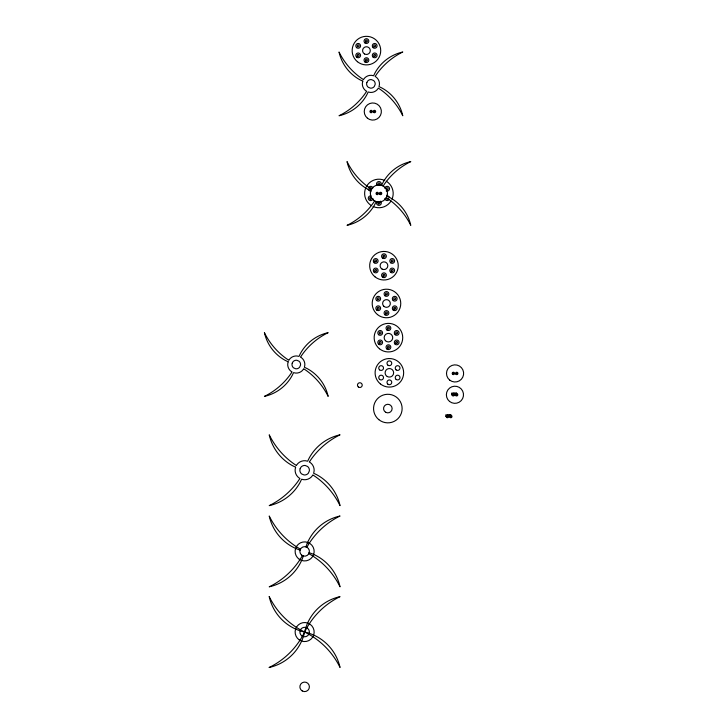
<?xml version="1.0" encoding="UTF-8"?>
<svg xmlns="http://www.w3.org/2000/svg" width="728" height="728" viewBox="0 0 728 728"><rect width="100%" height="100%" fill="white"/><g stroke="black" fill="none" stroke-linecap="round" stroke-linejoin="round"><path stroke-width="1.09" d="M370.361 192.856L370.789 190.745L367.813 189.298A41.915 41.915 0 0 1 347.038 161.598A69.478 69.478 0 0 0 369.06 187.597L371.517 189.253L371.808 188.661M387.46 194.076L387.023 196.187L390.008 197.643A41.915 41.915 0 0 1 410.774 225.334A69.478 69.478 0 0 0 388.752 199.336L386.295 197.688L386.004 198.271M379.516 184.921L381.627 185.349L383.083 182.373A41.915 41.915 0 0 1 410.774 161.598A69.478 69.478 0 0 0 384.775 183.62L383.128 186.077L383.711 186.368M378.296 202.02L376.185 201.583L374.738 204.568A41.915 41.915 0 0 1 347.038 225.334A69.478 69.478 0 0 0 373.036 203.312L374.692 200.855L374.101 200.564M454.936 393.102L454.936 394.767M453.271 393.102L453.271 394.767M449.131 414.86L449.131 416.525M447.465 414.86L447.465 416.525M386.395 181.299A14.287 14.287 0 0 1 391.946 199.299M391.072 200.955A14.287 14.287 0 0 1 373.073 206.506M371.416 205.633A14.287 14.287 0 0 1 365.865 187.633M366.275 186.796A14.287 14.287 0 0 1 384.739 180.426M376.958 185.312A2.384 2.384 0 0 1 377.377 182.118A2.384 2.384 0 0 1 380.589 182.255A2.384 2.384 0 0 1 380.735 185.476M384.812 188.297A2.384 2.384 0 0 1 387.769 186.404A2.384 2.384 0 0 1 389.389 189.517A2.384 2.384 0 0 1 386.149 190.863M388.079 198.48A0.956 0.956 0 0 1 386.677 199.053A0.956 0.956 0 0 1 386.486 197.552M389.316 199.235A2.384 2.384 0 0 1 384.784 198.444M386.941 195.859A2.384 2.384 0 0 1 389.389 197.415M380.435 201.165A2.384 2.384 0 0 1 380.735 204.523A2.384 2.384 0 0 1 377.377 204.814A2.384 2.384 0 0 1 377.086 201.465M373.009 198.644A2.384 2.384 0 0 1 370.252 200.573A2.384 2.384 0 0 1 368.313 197.816A2.384 2.384 0 0 1 371.071 195.887M369.742 188.952A0.956 0.956 0 0 1 370.416 187.788A0.956 0.956 0 0 1 371.58 188.461A0.956 0.956 0 0 1 370.907 189.626M370.871 191.082A2.384 2.384 0 0 1 368.286 188.916M368.505 187.706A2.384 2.384 0 0 1 372.9 187.888M370.661 111.466C371.453 113.204 371.908 110.019 370.661 111.466M373.992 111.466C374.793 113.204 375.248 110.019 373.992 111.466M376.767 193.402C377.568 195.14 378.023 191.955 376.767 193.402M380.107 193.402C380.899 195.14 381.354 191.955 380.107 193.402M446.992 416.452C447.784 418.191 448.239 415.015 446.992 416.452M450.323 416.452C451.078 418.2 451.642 415.006 450.323 416.452M452.925 373.355C453.699 375.093 454.217 371.926 452.925 373.355M452.807 394.703C453.599 396.442 454.054 393.257 452.807 394.703M456.265 373.355C457.057 375.093 457.512 371.917 456.265 373.355M456.137 394.703C456.929 396.442 457.384 393.257 456.137 394.703M288.161 361.807L287.733 363.918A8.572 8.572 0 0 0 291.473 371.626L292.055 371.917L290.408 374.365A69.478 69.478 0 0 1 264.41 396.387A41.915 41.915 0 0 0 292.101 375.621L293.557 372.645L295.668 373.073A8.572 8.572 0 0 0 303.376 369.324L303.667 368.741L306.124 370.397A69.478 69.478 0 0 1 328.146 396.387A41.915 41.915 0 0 0 307.371 368.696L304.395 367.24L304.832 365.128A8.572 8.572 0 0 0 301.083 357.421L300.5 357.13L302.147 354.682A69.478 69.478 0 0 1 328.146 332.66A41.915 41.915 0 0 0 300.455 353.426L298.999 356.411L296.887 355.974A8.572 8.572 0 0 0 289.18 359.723L288.889 360.305L286.432 358.658A69.478 69.478 0 0 1 264.41 332.66A41.915 41.915 0 0 0 285.185 360.351L288.161 361.807M362.781 81.154L362.353 83.265A8.572 8.572 0 0 0 366.093 90.973L366.685 91.264L365.028 93.721A69.478 69.478 0 0 1 339.03 115.743A41.915 41.915 0 0 0 366.73 94.968L368.177 91.992L370.288 92.429A8.572 8.572 0 0 0 377.996 88.68L378.287 88.097L380.744 89.744A69.478 69.478 0 0 1 402.766 115.743A41.915 41.915 0 0 0 381.991 88.052L379.015 86.596L379.452 84.484A8.572 8.572 0 0 0 375.703 76.777L375.12 76.486L376.767 74.028A69.478 69.478 0 0 1 402.766 52.007A41.915 41.915 0 0 0 375.075 72.782L373.619 75.758L371.507 75.33A8.572 8.572 0 0 0 363.8 79.07L363.509 79.661L361.052 78.005A69.478 69.478 0 0 1 339.03 52.007A41.915 41.915 0 0 0 359.805 79.707L362.781 81.154M295.614 467.203L295.131 469.551A9.528 9.528 0 0 0 299.299 478.114L299.945 478.433L298.116 481.163A77.195 77.195 0 0 1 269.224 505.632A46.574 46.574 0 0 0 300 482.555L301.61 479.242L303.958 479.725A9.528 9.528 0 0 0 312.521 475.557L312.849 474.911L315.57 476.749A77.195 77.195 0 0 1 340.04 505.632A46.574 46.574 0 0 0 316.962 474.856L313.65 473.245L314.132 470.898A9.528 9.528 0 0 0 309.973 462.335L309.318 462.007L311.156 459.286A77.195 77.195 0 0 1 340.04 434.816A46.574 46.574 0 0 0 309.273 457.894L307.653 461.206L305.314 460.724A9.528 9.528 0 0 0 296.742 464.892L296.423 465.538L293.693 463.7A77.195 77.195 0 0 1 269.224 434.816A46.574 46.574 0 0 0 292.301 465.583L295.614 467.203M366.876 82.492L366.657 83.283A4.286 4.286 0 0 0 368.268 87.251L370.306 88.124A4.286 4.286 0 0 0 374.283 86.514L375.148 84.466A4.286 4.286 0 0 0 373.537 80.499L371.489 79.634A4.286 4.286 0 0 0 367.522 81.245L366.876 82.492M292.256 363.145L292.037 363.936A4.286 4.286 0 0 0 293.639 367.904L295.686 368.768A4.286 4.286 0 0 0 299.654 367.158L300.518 365.119A4.286 4.286 0 0 0 298.917 361.143L296.869 360.278A4.286 4.286 0 0 0 292.902 361.889L292.256 363.145M300.164 468.686L299.918 469.569A4.759 4.759 0 0 0 301.711 473.983L303.976 474.938A4.759 4.759 0 0 0 308.39 473.155L309.354 470.88A4.759 4.759 0 0 0 307.562 466.466L305.296 465.511A4.759 4.759 0 0 0 300.882 467.294L300.164 468.686M307.334 543.043L305.915 546.828L306.861 547.219L308.781 543.998A77.195 77.195 0 0 1 340.04 516.006A46.574 46.574 0 0 0 307.334 543.043M303.358 555.992L301.929 559.787A46.574 46.574 0 0 1 269.224 586.823A77.195 77.195 0 0 0 300.482 558.822L302.411 555.601L303.358 555.992M300.446 549.185L300.054 550.131L296.26 548.703A46.574 46.574 0 0 1 269.224 516.006A77.195 77.195 0 0 0 297.224 547.265L300.446 549.185M309.218 552.689L308.827 553.635L312.048 555.555A77.195 77.195 0 0 1 340.04 586.823A46.574 46.574 0 0 0 313.004 554.117L309.218 552.689M456.611 393.102L451.606 393.102L451.606 394.767L456.611 394.767L456.611 393.102M450.796 414.86L445.791 414.86L445.791 416.525L450.796 416.525L450.796 414.86M357.421 61.698A14.287 14.287 0 0 0 380.544 52.871A14.287 14.287 0 0 0 361.343 37.265A14.287 14.287 0 0 0 357.421 61.698M365.957 41.915A0.956 0.956 0 0 0 367.385 41.087A0.956 0.956 0 0 0 365.957 40.258A0.956 0.956 0 0 0 365.957 41.915M364.91 42.916A2.384 2.384 0 0 0 368.778 41.496A2.384 2.384 0 0 0 365.62 38.848A2.384 2.384 0 0 0 364.91 42.916M374.21 46.674A0.956 0.956 0 0 0 375.639 45.846A0.956 0.956 0 0 0 374.21 45.027A0.956 0.956 0 0 0 374.21 46.674M373.155 47.675A2.384 2.384 0 0 0 377.031 46.255A2.384 2.384 0 0 0 373.864 43.616A2.384 2.384 0 0 0 373.155 47.675M374.21 56.193A0.956 0.956 0 0 0 375.639 55.373A0.956 0.956 0 0 0 374.21 54.545A0.956 0.956 0 0 0 374.21 56.193M373.155 57.194A2.384 2.384 0 0 0 377.031 55.783A2.384 2.384 0 0 0 373.864 53.135A2.384 2.384 0 0 0 373.155 57.194M365.957 60.961A0.956 0.956 0 0 0 367.385 60.133A0.956 0.956 0 0 0 365.957 59.305A0.956 0.956 0 0 0 365.957 60.961M364.91 61.962A2.384 2.384 0 0 0 368.778 60.542A2.384 2.384 0 0 0 365.62 57.894A2.384 2.384 0 0 0 364.91 61.962M357.712 56.193A0.956 0.956 0 0 0 359.141 55.373A0.956 0.956 0 0 0 357.712 54.545A0.956 0.956 0 0 0 357.712 56.193M356.656 57.194A2.384 2.384 0 0 0 360.533 55.783A2.384 2.384 0 0 0 357.375 53.135A2.384 2.384 0 0 0 356.656 57.194M357.512 46.519A0.956 0.956 0 0 0 359.104 46.092A0.956 0.956 0 0 0 357.939 44.927A0.956 0.956 0 0 0 357.512 46.519M356.656 47.675A2.384 2.384 0 0 0 360.533 46.255A2.384 2.384 0 0 0 357.375 43.616A2.384 2.384 0 0 0 356.656 47.675M364.51 53.954A3.858 3.858 0 0 0 370.297 50.614A3.858 3.858 0 0 0 364.51 47.265A3.858 3.858 0 0 0 364.51 53.954M367.422 118.2A8.572 8.572 0 0 0 381.272 112.849A8.572 8.572 0 0 0 369.706 103.54A8.572 8.572 0 0 0 367.422 118.2M370.534 112.558A1.192 1.192 0 0 0 372.327 111.53A1.192 1.192 0 0 0 370.534 110.501A1.192 1.192 0 0 0 370.534 112.558M373.874 112.558A1.192 1.192 0 0 0 375.657 111.53A1.192 1.192 0 0 0 373.874 110.501A1.192 1.192 0 0 0 373.874 112.558M373.528 200.136A8.572 8.572 0 0 0 387.378 194.786A8.572 8.572 0 0 0 375.821 185.476A8.572 8.572 0 0 0 373.528 200.136M376.649 194.494A1.192 1.192 0 0 0 378.433 193.466A1.192 1.192 0 0 0 376.649 192.438A1.192 1.192 0 0 0 376.649 194.494M379.98 194.494A1.192 1.192 0 0 0 381.763 193.466A1.192 1.192 0 0 0 379.98 192.438A1.192 1.192 0 0 0 379.98 194.494M378.433 184.766A0.956 0.956 0 0 0 379.861 183.947A0.956 0.956 0 0 0 378.433 183.119A0.956 0.956 0 0 0 378.433 184.766M386.486 189.38A0.956 0.956 0 0 0 388.079 188.952A0.956 0.956 0 0 0 386.905 187.788A0.956 0.956 0 0 0 386.486 189.38M378.433 203.813A0.956 0.956 0 0 0 379.861 202.994A0.956 0.956 0 0 0 378.433 202.166A0.956 0.956 0 0 0 378.433 203.813M370.179 199.053A0.956 0.956 0 0 0 371.608 198.225A0.956 0.956 0 0 0 370.179 197.406A0.956 0.956 0 0 0 370.179 199.053M449.686 380.098A8.572 8.572 0 0 0 463.536 374.747A8.572 8.572 0 0 0 451.979 365.429A8.572 8.572 0 0 0 449.686 380.098M452.561 374.265A1.192 1.192 0 0 0 454.545 373.737A1.192 1.192 0 0 0 453.089 372.272A1.192 1.192 0 0 0 452.561 374.265M456.137 374.456A1.192 1.192 0 0 0 457.921 373.428A1.192 1.192 0 0 0 456.137 372.399A1.192 1.192 0 0 0 456.137 374.456M374.956 276.795A14.287 14.287 0 0 0 398.07 267.977A14.287 14.287 0 0 0 378.869 252.37A14.287 14.287 0 0 0 374.956 276.795M383.492 257.011A0.956 0.956 0 0 0 384.921 256.192A0.956 0.956 0 0 0 383.492 255.364A0.956 0.956 0 0 0 383.492 257.011M382.437 258.012A2.384 2.384 0 0 0 386.313 256.602A2.384 2.384 0 0 0 383.146 253.954A2.384 2.384 0 0 0 382.437 258.012M391.737 261.78A0.956 0.956 0 0 0 393.166 260.952A0.956 0.956 0 0 0 391.737 260.124A0.956 0.956 0 0 0 391.737 261.78M390.681 262.781A2.384 2.384 0 0 0 394.558 261.361A2.384 2.384 0 0 0 391.391 258.713A2.384 2.384 0 0 0 390.681 262.781M391.737 271.298A0.956 0.956 0 0 0 393.166 270.479A0.956 0.956 0 0 0 391.737 269.651A0.956 0.956 0 0 0 391.737 271.298M390.681 272.299A2.384 2.384 0 0 0 394.558 270.889A2.384 2.384 0 0 0 391.391 268.241A2.384 2.384 0 0 0 390.681 272.299M383.492 276.067A0.956 0.956 0 0 0 384.921 275.239A0.956 0.956 0 0 0 383.492 274.411A0.956 0.956 0 0 0 383.492 276.067M382.437 277.068A2.384 2.384 0 0 0 386.313 275.648A2.384 2.384 0 0 0 383.146 273A2.384 2.384 0 0 0 382.437 277.068M375.047 271.153A0.956 0.956 0 0 0 376.64 270.725A0.956 0.956 0 0 0 375.466 269.56A0.956 0.956 0 0 0 375.047 271.153M374.192 272.299A2.384 2.384 0 0 0 378.06 270.889A2.384 2.384 0 0 0 374.902 268.241A2.384 2.384 0 0 0 374.192 272.299M375.047 261.625A0.956 0.956 0 0 0 376.64 261.197A0.956 0.956 0 0 0 375.466 260.033A0.956 0.956 0 0 0 375.047 261.625M374.192 262.781A2.384 2.384 0 0 0 378.06 261.361A2.384 2.384 0 0 0 374.902 258.713A2.384 2.384 0 0 0 374.192 262.781M382.036 269.051A3.858 3.858 0 0 0 387.824 265.711A3.858 3.858 0 0 0 382.036 262.371A3.858 3.858 0 0 0 382.036 269.051M383.747 306.206A3.858 3.858 0 0 0 390.199 304.477A3.858 3.858 0 0 0 385.476 299.754A3.858 3.858 0 0 0 383.747 306.206M377.459 314.56A14.287 14.287 0 0 0 400.582 305.742A14.287 14.287 0 0 0 381.381 290.135A14.287 14.287 0 0 0 377.459 314.56M385.804 294.631A0.956 0.956 0 0 0 387.396 294.203A0.956 0.956 0 0 0 386.231 293.038A0.956 0.956 0 0 0 385.804 294.631M384.948 295.777A2.384 2.384 0 0 0 388.816 294.367A2.384 2.384 0 0 0 385.658 291.719A2.384 2.384 0 0 0 384.948 295.777M394.248 299.545A0.956 0.956 0 0 0 395.677 298.717A0.956 0.956 0 0 0 394.248 297.889A0.956 0.956 0 0 0 394.248 299.545M393.193 300.546A2.384 2.384 0 0 0 397.069 299.126A2.384 2.384 0 0 0 393.903 296.478A2.384 2.384 0 0 0 393.193 300.546M394.248 309.063A0.956 0.956 0 0 0 395.677 308.235A0.956 0.956 0 0 0 394.248 307.416A0.956 0.956 0 0 0 394.248 309.063M393.193 310.064A2.384 2.384 0 0 0 397.069 308.654A2.384 2.384 0 0 0 393.903 306.006A2.384 2.384 0 0 0 393.193 310.064M385.995 313.823A0.956 0.956 0 0 0 387.423 313.004A0.956 0.956 0 0 0 385.995 312.175A0.956 0.956 0 0 0 385.995 313.823M384.948 314.824A2.384 2.384 0 0 0 388.816 313.413A2.384 2.384 0 0 0 385.658 310.765A2.384 2.384 0 0 0 384.948 314.824M377.75 309.063A0.956 0.956 0 0 0 379.179 308.235A0.956 0.956 0 0 0 377.75 307.416A0.956 0.956 0 0 0 377.75 309.063M376.695 310.064A2.384 2.384 0 0 0 380.571 308.654A2.384 2.384 0 0 0 377.404 306.006A2.384 2.384 0 0 0 376.695 310.064M377.75 299.545A0.956 0.956 0 0 0 379.179 298.717A0.956 0.956 0 0 0 377.75 297.889A0.956 0.956 0 0 0 377.75 299.545M376.695 300.546A2.384 2.384 0 0 0 380.571 299.126A2.384 2.384 0 0 0 377.404 296.478A2.384 2.384 0 0 0 376.695 300.546M301.711 555.164A4.759 4.759 0 0 0 309.354 552.07A4.759 4.759 0 0 0 302.848 547.001A4.759 4.759 0 0 0 301.711 555.164M299.299 559.304A9.528 9.528 0 0 0 314.132 552.088A9.528 9.528 0 0 0 300.473 542.842A9.528 9.528 0 0 0 299.299 559.304M302.257 690.963A4.759 4.759 0 0 0 309.4 686.841A4.759 4.759 0 0 0 302.257 682.718A4.759 4.759 0 0 0 302.257 690.963M299.299 639.939A9.528 9.528 0 0 0 314.132 632.723A9.528 9.528 0 0 0 300.473 623.486A9.528 9.528 0 0 0 299.299 639.939M302.257 636.172A4.759 4.759 0 0 0 309.4 632.05A4.759 4.759 0 0 0 302.257 627.927A4.759 4.759 0 0 0 302.257 636.172M269.224 596.641A77.195 77.195 0 0 0 304.632 632.05A46.574 46.574 0 0 1 340.04 667.458A77.195 77.195 0 0 0 304.632 632.05A46.574 46.574 0 0 1 269.224 596.641M269.224 667.458A46.574 46.574 0 0 0 304.632 632.05A77.195 77.195 0 0 1 340.04 596.641A46.574 46.574 0 0 0 304.632 632.05A77.195 77.195 0 0 1 269.224 667.458M455.764 395.613A1.192 1.192 0 0 0 457.757 395.077A1.192 1.192 0 0 0 456.301 393.621A1.192 1.192 0 0 0 455.764 395.613M450.195 417.554A1.192 1.192 0 0 0 451.988 416.525A1.192 1.192 0 0 0 450.195 415.497A1.192 1.192 0 0 0 450.195 417.554M452.434 395.613A1.192 1.192 0 0 0 454.427 395.077A1.192 1.192 0 0 0 452.962 393.621A1.192 1.192 0 0 0 452.434 395.613M446.865 417.554A1.192 1.192 0 0 0 448.648 416.525A1.192 1.192 0 0 0 446.865 415.497A1.192 1.192 0 0 0 446.865 417.554M449.558 401.447A8.572 8.572 0 0 0 463.408 396.096A8.572 8.572 0 0 0 451.851 386.777A8.572 8.572 0 0 0 449.558 401.447M379.425 348.748A14.287 14.287 0 0 0 402.548 339.921A14.287 14.287 0 0 0 383.347 324.315A14.287 14.287 0 0 0 379.425 348.748M387.769 328.81A0.956 0.956 0 0 0 389.362 328.383A0.956 0.956 0 0 0 388.197 327.218A0.956 0.956 0 0 0 387.769 328.81M386.914 329.966A2.384 2.384 0 0 0 390.781 328.546A2.384 2.384 0 0 0 387.624 325.898A2.384 2.384 0 0 0 386.914 329.966M396.214 333.724A0.956 0.956 0 0 0 397.643 332.896A0.956 0.956 0 0 0 396.214 332.077A0.956 0.956 0 0 0 396.214 333.724M395.158 334.725A2.384 2.384 0 0 0 399.035 333.306A2.384 2.384 0 0 0 395.868 330.658A2.384 2.384 0 0 0 395.158 334.725M396.014 343.097A0.956 0.956 0 0 0 397.606 342.67A0.956 0.956 0 0 0 396.442 341.505A0.956 0.956 0 0 0 396.014 343.097M395.158 344.244A2.384 2.384 0 0 0 399.035 342.833A2.384 2.384 0 0 0 395.868 340.185A2.384 2.384 0 0 0 395.158 344.244M387.96 348.011A0.956 0.956 0 0 0 389.389 347.183A0.956 0.956 0 0 0 387.96 346.355A0.956 0.956 0 0 0 387.96 348.011M386.914 349.012A2.384 2.384 0 0 0 390.781 347.593A2.384 2.384 0 0 0 387.624 344.945A2.384 2.384 0 0 0 386.914 349.012M379.516 343.097A0.956 0.956 0 0 0 381.108 342.67A0.956 0.956 0 0 0 379.943 341.505A0.956 0.956 0 0 0 379.516 343.097M378.66 344.244A2.384 2.384 0 0 0 382.537 342.833A2.384 2.384 0 0 0 379.379 340.185A2.384 2.384 0 0 0 378.66 344.244M379.516 333.57A0.956 0.956 0 0 0 381.108 333.142A0.956 0.956 0 0 0 379.943 331.977A0.956 0.956 0 0 0 379.516 333.57M378.66 334.725A2.384 2.384 0 0 0 382.537 333.306A2.384 2.384 0 0 0 379.379 330.658A2.384 2.384 0 0 0 378.66 334.725M385.412 340.686A4.286 4.286 0 0 0 392.583 338.766A4.286 4.286 0 0 0 387.332 333.524A4.286 4.286 0 0 0 385.412 340.686M379.597 379.397A2.384 2.384 0 0 0 383.474 377.987A2.384 2.384 0 0 0 380.307 375.339A2.384 2.384 0 0 0 379.597 379.397M379.597 369.879A2.384 2.384 0 0 0 383.474 368.459A2.384 2.384 0 0 0 380.307 365.811A2.384 2.384 0 0 0 379.597 369.879M387.842 365.11A2.384 2.384 0 0 0 391.719 363.7A2.384 2.384 0 0 0 388.552 361.052A2.384 2.384 0 0 0 387.842 365.11M396.096 369.879A2.384 2.384 0 0 0 399.963 368.459A2.384 2.384 0 0 0 396.806 365.811A2.384 2.384 0 0 0 396.096 369.879M396.096 379.397A2.384 2.384 0 0 0 399.963 377.987A2.384 2.384 0 0 0 396.806 375.339A2.384 2.384 0 0 0 396.096 379.397M387.842 384.156A2.384 2.384 0 0 0 391.719 382.746A2.384 2.384 0 0 0 388.552 380.098A2.384 2.384 0 0 0 387.842 384.156M380.362 383.893A14.287 14.287 0 0 0 403.476 375.075A14.287 14.287 0 0 0 384.275 359.468A14.287 14.287 0 0 0 380.362 383.893M387.232 376.522A4.286 4.286 0 0 0 393.657 372.809A4.286 4.286 0 0 0 387.232 369.096A4.286 4.286 0 0 0 387.232 376.522M358.322 386.95A2.384 2.384 0 0 0 362.189 385.531A2.384 2.384 0 0 0 359.031 382.882A2.384 2.384 0 0 0 358.322 386.95M378.824 419.647A14.287 14.287 0 0 0 401.947 410.829A14.287 14.287 0 0 0 382.746 395.222A14.287 14.287 0 0 0 378.824 419.647M385.694 412.276A4.286 4.286 0 0 0 392.128 408.563A4.286 4.286 0 0 0 385.694 404.859A4.286 4.286 0 0 0 385.694 412.276"/></g></svg>
